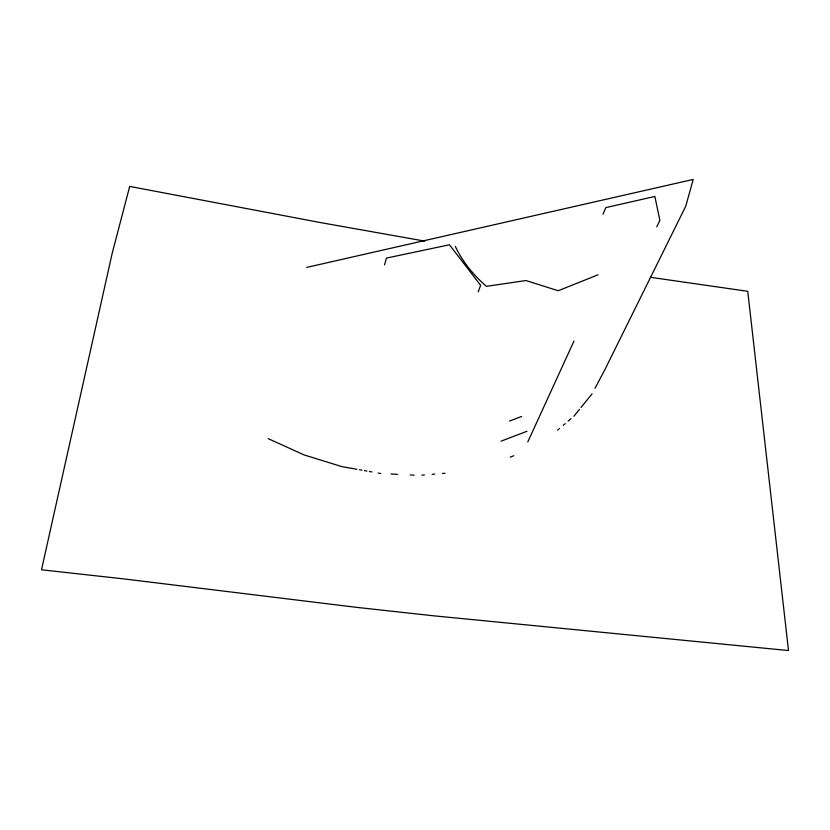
<?xml version="1.0" encoding="UTF-8"?>
<svg xmlns="http://www.w3.org/2000/svg" width="830" height="830" viewBox="0 0 830 830"><rect width="100%" height="100%" fill="white"/><g stroke="black" fill="none" stroke-linecap="round" stroke-linejoin="round"><path stroke-width="1.25" d="M384.508 264.884L386.438 258.089L449.455 244.777L480.612 285.312L478.194 291.932M602.974 214.182L605.848 207.604L654.86 196.461L659.871 220.386L656.758 226.87M527.797 441.934L573.976 341.078M594.986 388.326L605.008 369.412L685.777 206.141L693.195 179.446L306.716 267.405M573.893 416.255L579.413 409.449M580.99 407.499L592.039 393.887M557.532 430.158L559.451 428.519M563.3 425.251L565.23 423.611M568.114 421.163L570.999 418.704M598.067 274.803L558.206 290.749L525.971 280.55L486.411 286.329C473.577 275.218 462.507 261.803 455.307 246.354M510.243 457.133L513.76 455.763M501.061 441.166L526.998 431.268M509.62 421.007L521.686 416.473M421.889 475.185L424.462 474.968M432.171 474.324L434.744 474.117M442.452 473.474L445.015 473.256M391.013 474.013L397.446 474.335M410.311 474.957L414.17 475.144M650.523 277.313L747.747 291.309L788.5 650.554L432.741 615.715L357.128 607.415L123.068 578.811L41.5 569.795L112.226 253.119L129.698 186.408L320.017 222.492L424.649 241.094M356.921 469.292L341.898 466.626L303.998 454.882L268.142 438.614M359.432 469.739L361.932 470.185M364.443 470.631L366.943 471.067M369.454 471.513L371.954 471.959M378.221 473.069L380.721 473.515"/></g></svg>
